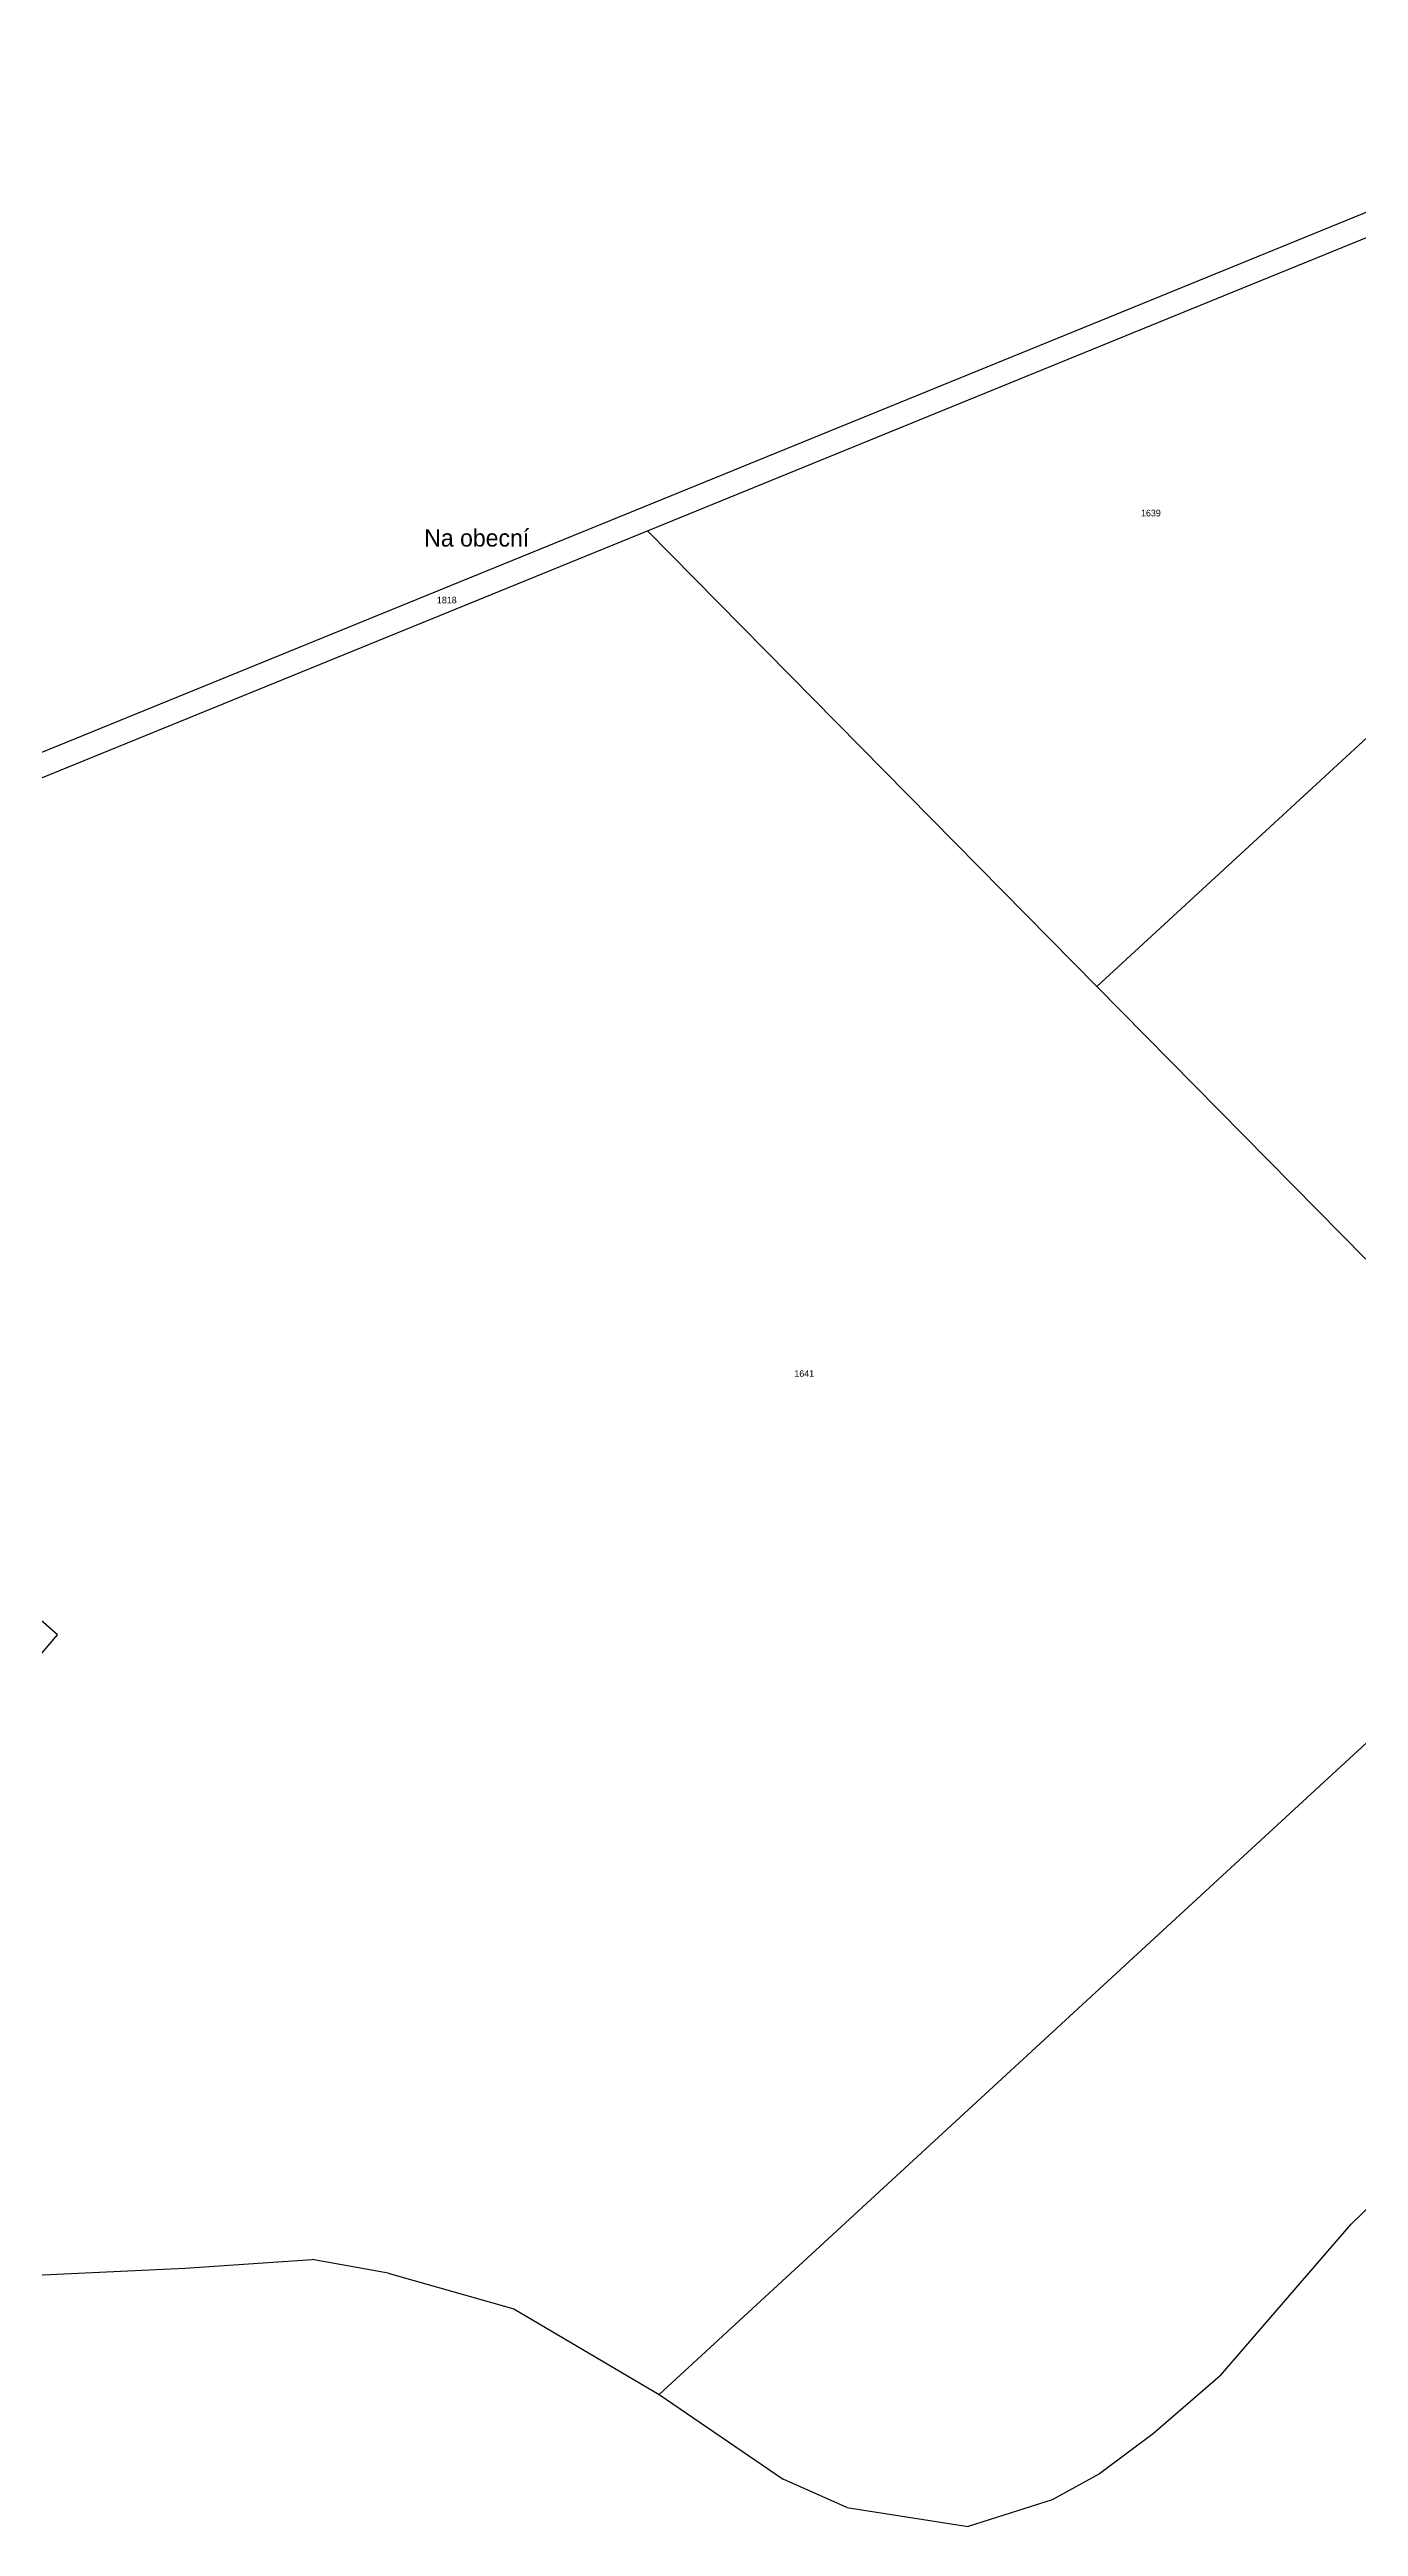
# Model space of a CAD drawing. Extents: x -820725 to -814908, y -1038210 to -1035296.
# Drawn here: x -818621 to -818286, y -1038180 to -1037547 of the extents above; entities that cross this region are included whole.
import ezdxf
from ezdxf.enums import TextEntityAlignment as Align

# ---------------------------------------------------------------- set-up
doc = ezdxf.new("R2010")
doc.units = 0
doc.header["$MEASUREMENT"] = 0
doc.linetypes.add('0_206_2', pattern=[0])
for name, color, linetype in [('1009', 1, 'CONTINUOUS'), ('18', 1, 'CONTINUOUS'), ('20602', 1, 'CONTINUOUS'), ('21900', 1, 'CONTINUOUS')]:
    doc.layers.add(name, color=color, linetype=linetype)

msp = doc.modelspace()

# ---------------------------------------------------------------- linework, layer by layer
at = {"layer": '20602', "color": 3, "linetype": '0_206_2'}
for p, q in [((-818618.62, -1037951.87), (-818630.74, -1037941.11)), ((-818626.84, -1037961.53), (-818618.62, -1037951.87)), ((-818288.22, -1038102.4), (-818268.18, -1038082.83)), ((-818321.66, -1038141.13), (-818288.22, -1038102.4)), ((-818624.18, -1038115.45), (-818586.06, -1038113.59)), ((-818586.06, -1038113.59), (-818553.55, -1038111.39)), ((-818534.12, -1038114.86), (-818553.55, -1038111.39)), ((-818534.12, -1038114.86), (-818502.03, -1038124.01)), ((-818502.03, -1038124.01), (-818464.94, -1038145.87)), ((-818321.66, -1038141.13), (-818338.72, -1038155.87)), ((-818464.94, -1038145.87), (-818433.28, -1038167.48)), ((-818338.72, -1038155.87), (-818352.47, -1038166.12)), ((-818416.98, -1038174.77), (-818433.28, -1038167.48)), ((-818352.47, -1038166.12), (-818364.61, -1038172.82)), ((-818416.98, -1038174.77), (-818386, -1038179.6)), ((-818364.61, -1038172.82), (-818386, -1038179.6))]:
    msp.add_line(p, q, dxfattribs=at)
at = {"layer": '21900', "color": 3, "linetype": 'Continuous'}
for p, q in [((-818635.01, -1037737.98), (-818467.92, -1037669.82)), ((-818353.14, -1037786.24), (-818467.92, -1037669.82)), ((-818284.51, -1037855.85), (-818353.14, -1037786.24))]:
    msp.add_line(p, q, dxfattribs=at)
for points in [[(-818181.14, -1037534.41), (-818180.44, -1037542.48), (-818186.44, -1037548.52), (-818352.27, -1037616.16), (-818518.09, -1037683.8), (-818683.92, -1037751.44), (-818703.29, -1037757.98), (-818723.13, -1037762.89), (-818743.31, -1037766.14), (-818766.59, -1037767.99)], [(-818467.92, -1037669.82), (-818318.34, -1037608.81), (-818168.75, -1037547.79), (-818160.26, -1037548.17)], [(-818120.06, -1037571.52), (-818236.6, -1037678.88), (-818353.14, -1037786.24)], [(-818220.55, -1037920.72), (-818342.75, -1038033.3), (-818464.94, -1038145.87)]]:
    msp.add_lwpolyline(points, dxfattribs=at)

# ---------------------------------------------------------------- texts
at = {"layer": '1009', "color": 255, "linetype": 'Continuous'}
msp.add_text('Na obecní', height=4.4, dxfattribs=at).set_placement((-818511.54, -1037675.18), align=Align.BOTTOM_CENTER)
at = {"layer": '18', "color": 255, "linetype": 'Continuous'}
for s, p in [('1639', (-818339.37, -1037665.31)), ('1818', (-818519.18, -1037687.52)), ('1641', (-818427.89, -1037885.09))]:
    msp.add_text(s, height=1.7, dxfattribs=at).set_placement(p, align=Align.MIDDLE_CENTER)

doc.saveas('drawing.dxf')
